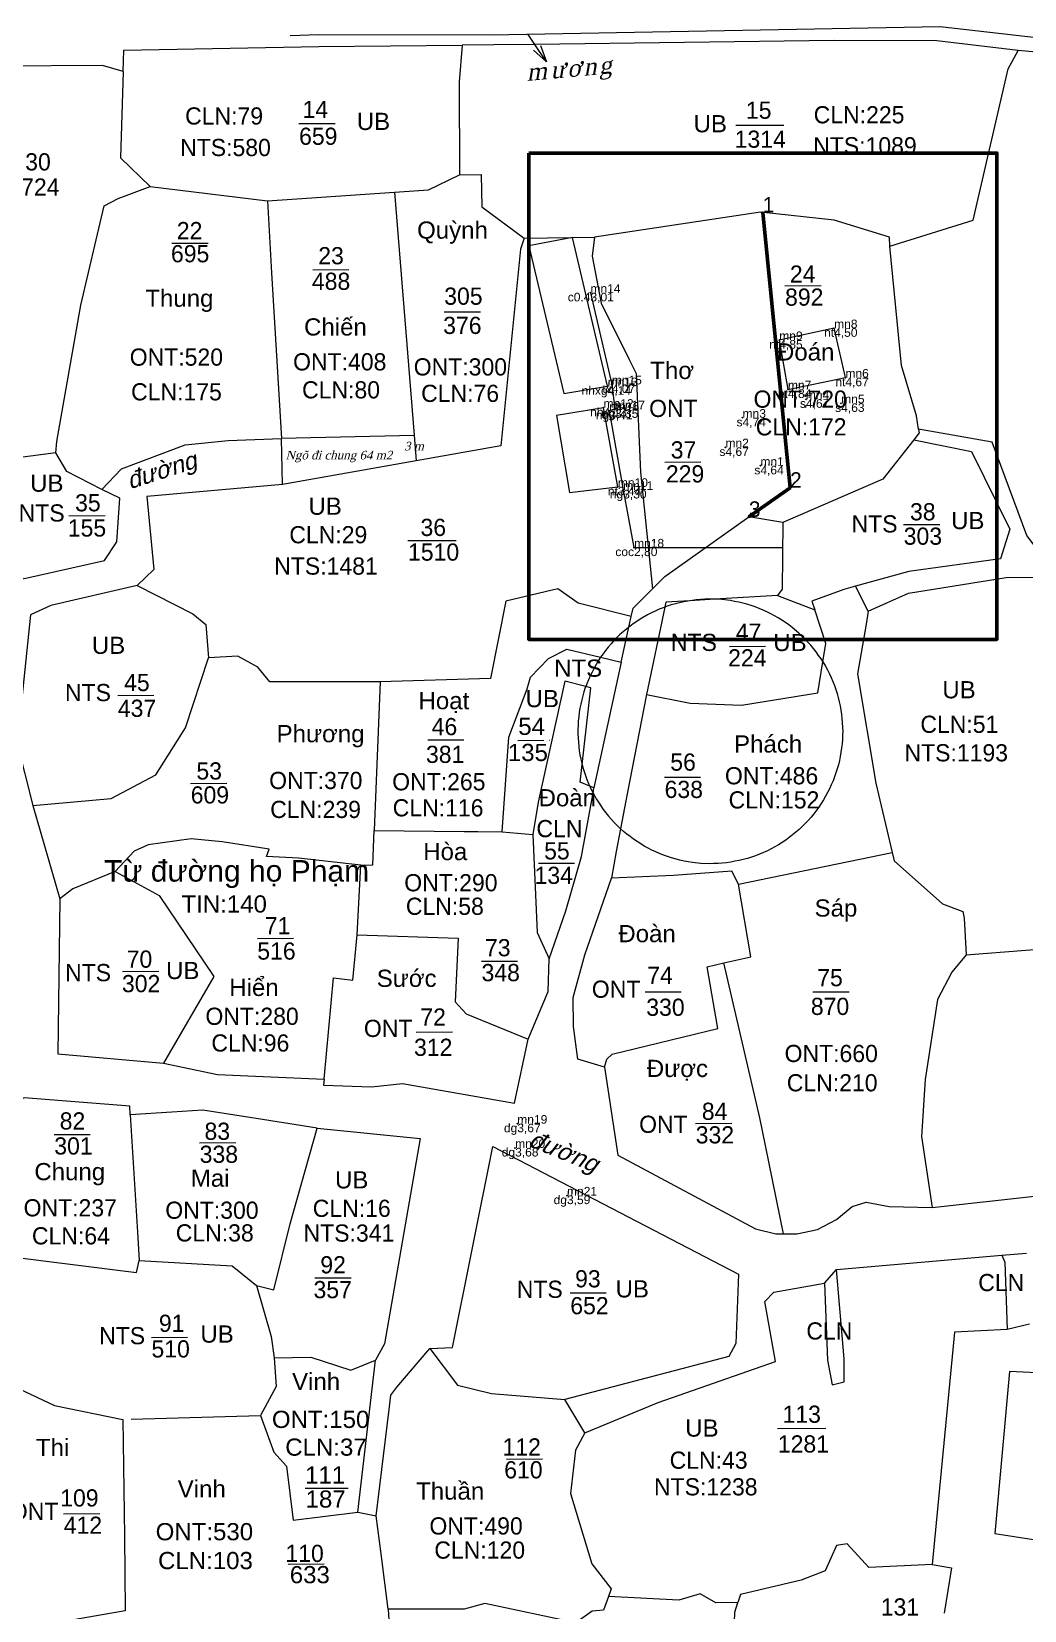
# Model space of a CAD drawing. Header units: metres. Extents: x 584732 to 606137, y 2257469 to 2286410.
# Drawn here: x 605486.8 to 605602.3, y 2286066.1 to 2286249.8 of the extents above; entities that cross this region are included whole.
import ezdxf
from ezdxf.enums import TextEntityAlignment as Align

# ---------------------------------------------------------------- set-up
doc = ezdxf.new("R2010")
doc.units = ezdxf.units.M
doc.header["$MEASUREMENT"] = 0
doc.linetypes.add('DGN Style 2', pattern=[79193.7024, 47516.22144, -31677.48096])
for name, color, linetype in [('diem', 2, 'Continuous'), ('Docao', 22, 'Continuous'), ('Madiem', 5, 'Continuous'), ('Tendiem', 7, 'Continuous')]:
    doc.layers.add(name, color=color, linetype=linetype)
for name, color, linetype, lineweight in [('Level 1', 7, 'Continuous', 0), ('Level 10', 7, 'Continuous', 0), ('Level 11', 7, 'Continuous', 0), ('Level 12', 7, 'Continuous', 0), ('Level 13', 7, 'Continuous', 0), ('Level 15', 7, 'Continuous', 0), ('Level 27', 7, 'Continuous', 0), ('Level 32', 7, 'Continuous', 0), ('Level 5', 7, 'Continuous', 0), ('Level 53', 7, 'Continuous', 0), ('Level 54', 7, 'Continuous', 0), ('Level 63', 7, 'Continuous', 0), ('Level 7', 7, 'Continuous', 0), ('Level 8', 7, 'Continuous', 0)]:
    doc.layers.add(name, color=color, linetype=linetype, lineweight=lineweight)
doc.styles.add('Style-ENGINEERING I 0.26180', font='ENGINEERING.shx', dxfattribs={"oblique": 15})
doc.styles.add('Style-FmSimple', font='FmSimple.shx')
doc.styles.add('Style-Vnarial', font='Vnarial.shx')
doc.styles.add('Style-Vnarial I 0.26180', font='Vnarial.shx', dxfattribs={"oblique": 15})
doc.styles.add('Style-vncour', font='vncour.shx')
doc.styles.add('Style-Vntime I 0.26180', font='Vntime.shx', dxfattribs={"oblique": 15})
doc.styles.add('VnArial', font='txt')

# ---------------------------------------------------------------- blocks, each defined once
blk = doc.blocks.new('DDCT')
at = {"layer": 'Level 7', "color": 3, "linetype": 'Continuous', "lineweight": 30}
blk.add_point((0, 0), dxfattribs=at)
blk = doc.blocks.new('SHMIA')
at = {"layer": 'Level 12', "color": 2, "linetype": 'Continuous', "lineweight": 53, "style": 'Style-FmSimple'}
blk.add_text('1', height=1.8, dxfattribs=at).set_placement((0, 0))
blk = doc.blocks.new('SHMIA_1')
at = {"layer": 'Level 12', "color": 2, "linetype": 'Continuous', "lineweight": 53, "style": 'Style-FmSimple'}
blk.add_text('2', height=1.8, dxfattribs=at).set_placement((0, 0))
blk = doc.blocks.new('SHMIA_2')
at = {"layer": 'Level 12', "color": 2, "linetype": 'Continuous', "lineweight": 53, "style": 'Style-FmSimple'}
blk.add_text('3', height=1.8, dxfattribs=at).set_placement((0, 0))

msp = doc.modelspace()

# ---------------------------------------------------------------- linework, layer by layer
at = {"layer": 'diem'}
for p in [(605551.79, 2286219.42, 3.01), (605573.75, 2286213.92, 4.85), (605580.13, 2286215.3, 4.5), (605553.79, 2286208.55, 4.14), (605554.27, 2286208.76, 4.07), (605581.44, 2286209.55, 4.67), (605574.76, 2286208.18, 4.83), (605576.85, 2286207.04, 4.67), (605580.95, 2286206.56, 4.63), (605553.31, 2286206.04, 4.13), (605553.97, 2286205.69, 3.41), (605554.64, 2286205.87, 3.35), (605569.48, 2286204.88, 4.74), (605567.49, 2286201.44, 4.67), (605571.55, 2286199.29, 4.64), (605554.98, 2286196.84, 3.44), (605555.6, 2286196.49, 3.3), (605556.86, 2286189.78, 2.8), (605543.28, 2286122.73, 3.67), (605543.03, 2286119.91, 3.68), (605549.06, 2286114.37, 3.59)]:
    msp.add_point(p, dxfattribs=at)
at = {"layer": 'Level 1', "color": 5, "linetype": 'Continuous', "lineweight": 53, "flags": 128}
msp.add_lwpolyline([(605544.63, 2286235.68), (605599.06, 2286235.68), (605599.06, 2286179.08), (605544.63, 2286179.08), (605544.63, 2286235.68)], close=True, dxfattribs=at)
msp.add_lwpolyline([(605571.84, 2286228.77), (605575.02, 2286196.74), (605570.23, 2286193.35)], dxfattribs=at)
at = {"layer": 'Level 1', "color": 7, "linetype": 'Continuous', "lineweight": 13}
for points, elevation in [([(605553.79, 2286208.55), (605549.72, 2286225.86), (605544.63, 2286224.89), (605548.72, 2286207.71), (605553.79, 2286208.55)], 4.14), ([(605551.79, 2286219.42), (605554.27, 2286208.76), (605554.64, 2286205.87), (605553.97, 2286205.69), (605555.6, 2286196.49), (605556.86, 2286189.78), (605574.15, 2286189.78)], 3.01), ([(605573.75, 2286213.92), (605574.76, 2286208.18), (605581.44, 2286209.55), (605580.13, 2286215.3), (605573.75, 2286213.92)], 4.85), ([(605554.98, 2286196.84), (605553.31, 2286206.04), (605547.86, 2286205.13), (605549.36, 2286196.18), (605554.98, 2286196.84)], 3.44)]:
    msp.add_lwpolyline(points, dxfattribs=dict(at, elevation=elevation))
at = {"layer": 'Level 1', "color": 7, "linetype": 'Continuous', "lineweight": 13, "flags": 128}
for points in [[(605560.43, 2286182.83), (605560.26, 2286182.77), (605559.8, 2286182.59), (605559.34, 2286182.39), (605558.89, 2286182.17), (605558.45, 2286181.95), (605557.59, 2286181.45), (605557.18, 2286181.18), (605556.77, 2286180.9), (605556.37, 2286180.6), (605556.27, 2286180.52)], [(605563.35, 2286183.59), (605563.12, 2286183.55), (605562.64, 2286183.46), (605562.15, 2286183.35), (605561.67, 2286183.23), (605561.19, 2286183.09), (605560.72, 2286182.94), (605560.43, 2286182.83)], [(605566.28, 2286183.76), (605566.09, 2286183.77), (605565.59, 2286183.77), (605565.1, 2286183.76), (605564.6, 2286183.73), (605564.11, 2286183.69), (605563.61, 2286183.63), (605563.35, 2286183.59)], [(605578.83, 2286176.47), (605578.61, 2286176.82), (605578.33, 2286177.23), (605578.03, 2286177.63), (605577.73, 2286178.02), (605577.41, 2286178.41), (605577.08, 2286178.78), (605576.74, 2286179.14), (605576.39, 2286179.49), (605576.03, 2286179.83), (605575.27, 2286180.47), (605574.87, 2286180.77), (605574.47, 2286181.05), (605574.06, 2286181.33), (605573.63, 2286181.59), (605573.2, 2286181.84), (605572.77, 2286182.07), (605572.32, 2286182.29), (605571.87, 2286182.5), (605571.41, 2286182.69), (605570.95, 2286182.86), (605570.48, 2286183.02), (605570, 2286183.17), (605569.52, 2286183.3), (605569.04, 2286183.41), (605568.56, 2286183.51), (605568.07, 2286183.6), (605567.08, 2286183.72), (605566.59, 2286183.75), (605566.28, 2286183.76)], [(605556.27, 2286180.52), (605555.98, 2286180.29), (605555.6, 2286179.97), (605555.23, 2286179.64), (605554.87, 2286179.3), (605554.53, 2286178.94), (605554.19, 2286178.57), (605553.87, 2286178.2), (605553.56, 2286177.81), (605553.26, 2286177.41), (605552.98, 2286177.01)], [(605552.98, 2286177.01), (605552.71, 2286176.59), (605552.45, 2286176.17), (605552.21, 2286175.73), (605551.98, 2286175.29), (605551.76, 2286174.85), (605551.56, 2286174.39), (605551.37, 2286173.93), (605551.25, 2286173.61)], [(605578.83, 2286176.47), (605579.12, 2286175.97), (605579.36, 2286175.54), (605579.58, 2286175.09), (605579.79, 2286174.64), (605579.99, 2286174.19), (605580.17, 2286173.73), (605580.33, 2286173.26), (605580.48, 2286172.78), (605580.62, 2286172.31), (605580.73, 2286171.82), (605580.84, 2286171.34), (605580.93, 2286170.85), (605581, 2286170.36), (605581.05, 2286169.87), (605581.09, 2286169.37), (605581.12, 2286168.88), (605581.13, 2286168.38), (605581.12, 2286167.93), (605581.1, 2286167.44), (605581.06, 2286166.94), (605581, 2286166.45), (605580.93, 2286165.96), (605580.85, 2286165.47), (605580.75, 2286164.98), (605580.63, 2286164.5), (605580.5, 2286164.02), (605580.35, 2286163.55), (605580.18, 2286163.08), (605580.01, 2286162.62), (605579.81, 2286162.16), (605579.61, 2286161.71), (605579.15, 2286160.83), (605578.9, 2286160.4), (605578.63, 2286159.98), (605578.36, 2286159.57), (605577.76, 2286158.77), (605577.45, 2286158.39), (605577.12, 2286158.02), (605576.78, 2286157.66), (605576.43, 2286157.31), (605576.06, 2286156.97), (605575.69, 2286156.64), (605575.31, 2286156.33), (605574.91, 2286156.02), (605574.51, 2286155.73), (605574.1, 2286155.46), (605573.68, 2286155.19), (605573.25, 2286154.95), (605572.81, 2286154.71), (605572.37, 2286154.49), (605571.92, 2286154.28), (605571.46, 2286154.09), (605570.99, 2286153.91), (605570.53, 2286153.75), (605570.05, 2286153.6), (605569.57, 2286153.47), (605569.09, 2286153.36), (605568.6, 2286153.26), (605568.12, 2286153.17), (605567.62, 2286153.1), (605567.13, 2286153.05), (605566.64, 2286153.01), (605566.14, 2286152.99), (605565.64, 2286152.98), (605564.65, 2286153.02), (605563.66, 2286153.12), (605563.17, 2286153.2), (605562.69, 2286153.29), (605562.2, 2286153.39), (605561.24, 2286153.65), (605560.3, 2286153.97), (605559.84, 2286154.16), (605559.39, 2286154.35), (605558.94, 2286154.56), (605558.5, 2286154.79), (605558.06, 2286155.03), (605557.64, 2286155.28), (605557.22, 2286155.55), (605556.81, 2286155.83), (605556.41, 2286156.13), (605556.02, 2286156.43), (605555.64, 2286156.75), (605555.29, 2286157.06)], [(605551.25, 2286173.61), (605551.2, 2286173.47), (605551.04, 2286173), (605550.9, 2286172.52), (605550.78, 2286172.04), (605550.67, 2286171.56), (605550.57, 2286171.07), (605550.49, 2286170.58), (605550.43, 2286170.09), (605550.38, 2286169.59), (605550.35, 2286169.1), (605550.34, 2286168.6), (605550.34, 2286168.11), (605550.35, 2286167.61), (605550.39, 2286167.12), (605550.44, 2286166.62), (605550.5, 2286166.13), (605550.58, 2286165.64), (605550.68, 2286165.15), (605550.79, 2286164.67), (605550.83, 2286164.51)], [(605550.83, 2286164.51), (605550.92, 2286164.19), (605551.06, 2286163.71), (605551.22, 2286163.24), (605551.39, 2286162.78), (605551.58, 2286162.32), (605551.72, 2286162.01)], [(605551.72, 2286162.01), (605551.78, 2286161.87), (605552, 2286161.42), (605552.1, 2286161.23)], [(605552.1, 2286161.23), (605552.23, 2286160.98), (605552.47, 2286160.55), (605552.73, 2286160.13), (605553.01, 2286159.71), (605553.29, 2286159.31), (605553.59, 2286158.91), (605553.9, 2286158.52), (605554.56, 2286157.78), (605554.91, 2286157.43), (605555.29, 2286157.06)]]:
    msp.add_lwpolyline(points, dxfattribs=at)
at = {"layer": 'Level 10', "color": 230, "linetype": 'Continuous', "lineweight": 0}
for p, q in [((605500.6, 2286231.8), (605514.23, 2286230.11)), ((605514.23, 2286230.11), (605528.99, 2286231.12)), ((605528.99, 2286231.12), (605531.29, 2286202.85)), ((605544.07, 2286225.79), (605552.27, 2286225.89)), ((605531.29, 2286202.85), (605531.53, 2286199.86)), ((605516, 2286197.12), (605515.86, 2286202.45)), ((605489.61, 2286200.8), (605482.41, 2286199.86)), ((605531.53, 2286199.86), (605516, 2286197.12)), ((605574.18, 2286192.69), (605570.23, 2286193.35)), ((605584.1, 2286182.39), (605582.62, 2286185.28)), ((605560.43, 2286182.83), (605558.3, 2286172.66)), ((605566.28, 2286183.76), (605563.35, 2286183.59)), ((605573.56, 2286184.2), (605566.28, 2286183.76)), ((605573.56, 2286184.2), (605577.88, 2286182.54)), ((605556.27, 2286180.52), (605556.54, 2286181.76)), ((605555.38, 2286176.43), (605556.27, 2286180.52)), ((605555.38, 2286176.43), (605552.2, 2286161.8)), ((605552.98, 2286177.01), (605555.38, 2286176.43)), ((605527.34, 2286174.13), (605526.64, 2286156.83)), ((605552.2, 2286161.8), (605551.72, 2286162.01)), ((605552.1, 2286161.23), (605552.2, 2286161.8)), ((605486.93, 2286159.75), (605490.09, 2286148.88)), ((605541.54, 2286156.71), (605545.09, 2286156.39)), ((605569.01, 2286150.6), (605586.88, 2286154.29)), ((605524.68, 2286144.71), (605525.1, 2286152.83)), ((605580.41, 2286105.76), (605599.66, 2286107.41)), ((605599.66, 2286107.41), (605602.5, 2286107.66)), ((605579.01, 2286104.18), (605580.41, 2286105.76)), ((605602.84, 2286099.39), (605600.27, 2286098.76)), ((605524.76, 2286077.51), (605526.81, 2286095.19)), ((605551.14, 2286086.77), (605548.81, 2286090.65)), ((605498.38, 2286088.33), (605513.43, 2286088.76)), ((605524.76, 2286077.51), (605526.86, 2286077.11)), ((605591.53, 2286071.42), (605593.78, 2286071.04)), ((605593.78, 2286071.04), (605592.94, 2286065.78))]:
    msp.add_line(p, q, dxfattribs=at)
at = {"layer": 'Level 10', "color": 230, "linetype": 'Continuous', "lineweight": 0, "flags": 128}
for points in [[(605516.89, 2286249.38), (605520.22, 2286249.47), (605540.23, 2286249.46), (605592.47, 2286250.43), (605613.87, 2286247.98), (605619.18, 2286246.21), (605623.5, 2286242.63), (605624.51, 2286237.65), (605624.94, 2286226.86)], [(605601.54, 2286247.62), (605592.08, 2286248.74), (605580.14, 2286248.78), (605545.33, 2286248.32)], [(605497.45, 2286245.16), (605497.53, 2286247.65), (605520.2, 2286248.07), (605536.87, 2286248.22)], [(605536.87, 2286248.22), (605536.52, 2286243.98), (605536.57, 2286233.13)], [(605545.33, 2286248.32), (605540.56, 2286248.26), (605536.87, 2286248.22)], [(605586.61, 2286224.83), (605596.32, 2286227.88), (605600.36, 2286245.47), (605601.54, 2286247.62)], [(605624.31, 2286226.53), (605623.64, 2286237.37), (605622.61, 2286241.98), (605618.43, 2286244.8), (605613.67, 2286246.49), (605601.54, 2286247.62)], [(605497.45, 2286245.16), (605495.03, 2286245.88), (605483.13, 2286245.81), (605474.85, 2286242.36), (605474.35, 2286239.46), (605476.44, 2286235.8), (605476.89, 2286219.78), (605479.11, 2286205.85), (605482.27, 2286200.85), (605482.41, 2286199.86)], [(605497.45, 2286245.16), (605497.14, 2286235.11), (605500.6, 2286231.8)], [(605528.99, 2286231.12), (605532.98, 2286231.39), (605536.57, 2286233.13)], [(605536.57, 2286233.13), (605539.1, 2286233.19), (605539.16, 2286229.42), (605544.07, 2286225.79)], [(605489.61, 2286200.8), (605489.75, 2286202.13), (605492.51, 2286218), (605494.31, 2286225.58), (605495.24, 2286229.53), (605496.87, 2286230.39), (605500.6, 2286231.8)], [(605514.23, 2286230.11), (605514.72, 2286221.75), (605515.86, 2286202.45)], [(605586.61, 2286224.83), (605586.59, 2286225.91), (605580.16, 2286227.86), (605571.59, 2286228.8), (605552.27, 2286225.89)], [(605544.07, 2286225.79), (605543.68, 2286224.5), (605541.38, 2286201.6), (605531.53, 2286199.86)], [(605552.27, 2286225.89), (605551.98, 2286223.67), (605553.06, 2286218.21), (605556.3, 2286211.65)], [(605589.95, 2286203.56), (605589.71, 2286205.09), (605587.98, 2286210.97), (605586.61, 2286224.83)], [(605617.19, 2286212.64), (605612.87, 2286193.57), (605610.02, 2286191.53), (605603.74, 2286189.57), (605602.56, 2286191.16), (605598.5, 2286202.03), (605589.95, 2286203.56)], [(605556.3, 2286211.65), (605557.1, 2286210.04), (605557.62, 2286198.54), (605559.03, 2286184.99)], [(605589.95, 2286203.56), (605590.02, 2286203.11), (605589.39, 2286202.31)], [(605494.98, 2286196.54), (605497.25, 2286198.95), (605504.65, 2286201.71), (605509.67, 2286202.22), (605515.86, 2286202.45)], [(605589.39, 2286202.31), (605585.79, 2286197.73), (605574.18, 2286192.69)], [(605589.39, 2286202.31), (605596.13, 2286200.97), (605600.57, 2286191.9), (605599.5, 2286188.45), (605588.84, 2286186.97), (605582.62, 2286185.28)], [(605482.41, 2286199.86), (605484.11, 2286188.43), (605485.77, 2286186.12), (605495.28, 2286188.25), (605496.7, 2286190.44), (605497.07, 2286195.52), (605494.98, 2286196.54)], [(605494.98, 2286196.54), (605490.91, 2286198.62), (605489.61, 2286200.8)], [(605516, 2286197.12), (605500.2, 2286195.71), (605501, 2286187.23), (605499.06, 2286185.34)], [(605559.03, 2286184.99), (605560.44, 2286186.42), (605570.23, 2286193.35)], [(605574.18, 2286192.69), (605574.09, 2286184.94), (605573.56, 2286184.2)], [(605584.1, 2286182.39), (605588.78, 2286184.48), (605600.13, 2286186.29), (605609.4, 2286186.36), (605613.57, 2286182.36), (605616.03, 2286179.31), (605616.73, 2286171.06)], [(605499.06, 2286185.34), (605489.04, 2286183.04), (605486.68, 2286181.94), (605485.13, 2286166.97), (605486.93, 2286159.75)], [(605499.06, 2286185.34), (605505.57, 2286182.06), (605507.07, 2286180.82), (605507.37, 2286176.96)], [(605556.54, 2286181.76), (605550.35, 2286183.32), (605547.99, 2286184.96), (605541.97, 2286183.52), (605540.16, 2286174.55), (605527.34, 2286174.13)], [(605556.54, 2286181.76), (605556.75, 2286182.74), (605559.03, 2286184.99)], [(605582.62, 2286185.28), (605581.27, 2286184.91), (605577.54, 2286183.54), (605577.88, 2286182.54)], [(605563.35, 2286183.59), (605560.55, 2286183.42), (605560.43, 2286182.83)], [(605578.83, 2286176.47), (605579.17, 2286178.6), (605577.88, 2286182.54)], [(605584.1, 2286182.39), (605583.85, 2286180.84), (605582.86, 2286175.08), (605584.97, 2286162.37), (605586.88, 2286154.29)], [(605527.34, 2286174.13), (605514.49, 2286174.13), (605513.13, 2286175.84), (605510.8, 2286177.13), (605507.37, 2286176.96)], [(605541.54, 2286156.71), (605542.31, 2286167.71), (605544.42, 2286173.35), (605544.81, 2286174.69), (605546.93, 2286176.86), (605549.06, 2286177.95), (605552.98, 2286177.01)], [(605486.93, 2286159.75), (605496.05, 2286160.57), (605501.26, 2286163.31), (605504.71, 2286168.8), (605507.37, 2286176.96)], [(605558.3, 2286172.66), (605563.38, 2286171.67), (605569.36, 2286171.43), (605578.25, 2286172.87), (605578.83, 2286176.47)], [(605551.25, 2286173.61), (605548.82, 2286174.23), (605545.71, 2286160.14), (605545.09, 2286156.39)], [(605550.83, 2286164.51), (605551.86, 2286173.46), (605551.25, 2286173.61)], [(605558.3, 2286172.66), (605556.08, 2286161.13), (605555.29, 2286157.06)], [(605551.72, 2286162.01), (605550.6, 2286162.49), (605550.83, 2286164.51)], [(605547.01, 2286141.92), (605548.94, 2286147.5), (605550.74, 2286153.82), (605552.1, 2286161.23)], [(605525.1, 2286152.83), (605526.5, 2286152.84), (605526.64, 2286156.83)], [(605526.64, 2286156.83), (605537.12, 2286156.75), (605538.68, 2286156.73), (605541.54, 2286156.71)], [(605555.29, 2286157.06), (605554.78, 2286154.4), (605554.24, 2286151.31)], [(605525.1, 2286152.83), (605517.85, 2286153.64), (605514.13, 2286153.83), (605514.45, 2286154.69), (605508.97, 2286155.51), (605505.36, 2286155.86), (605500.36, 2286155.16), (605498.74, 2286154.45), (605496.51, 2286152.09)], [(605545.09, 2286156.39), (605545.59, 2286144.96), (605547.01, 2286141.92)], [(605586.88, 2286154.29), (605587.1, 2286153.32), (605592.75, 2286148.31), (605595.09, 2286147.44), (605595.27, 2286146.66), (605595.48, 2286142.37)], [(605496.51, 2286152.09), (605491.58, 2286150.05), (605490.09, 2286148.88)], [(605496.51, 2286152.09), (605501.65, 2286149.29), (605508.01, 2286139.84), (605502.15, 2286129.76)], [(605553.45, 2286129.31), (605550.34, 2286130.24), (605549.84, 2286134.03), (605549.78, 2286137.42), (605551.14, 2286142.37), (605554.24, 2286151.31)], [(605569.01, 2286150.6), (605568.24, 2286152.11), (605561.45, 2286151.62), (605554.24, 2286151.31)], [(605567.3, 2286141.43), (605570.46, 2286142.13), (605569.01, 2286150.6)], [(605490.09, 2286148.88), (605489.87, 2286130.85), (605502.15, 2286129.76)], [(605520.83, 2286127.91), (605521.9, 2286139.69), (605524.18, 2286139.44), (605524.68, 2286144.71)], [(605524.68, 2286144.71), (605536.4, 2286144.33), (605536.07, 2286136.91), (605537.33, 2286135.53), (605544.56, 2286132.58)], [(605595.48, 2286142.37), (605609.36, 2286143.46), (605613, 2286143.86), (605613.79, 2286144.39)], [(605595.48, 2286142.37), (605593.84, 2286140.37), (605592.16, 2286137.18), (605590.71, 2286127.86), (605590.31, 2286121.22), (605591.54, 2286112.98)], [(605544.56, 2286132.58), (605546.89, 2286138.11), (605547.01, 2286141.92)], [(605553.45, 2286129.31), (605553.72, 2286130.22), (605554.33, 2286130.82), (605566.62, 2286133.8), (605565.36, 2286140.99), (605567.3, 2286141.43)], [(605574.26, 2286109.91), (605572.16, 2286120.2), (605571.51, 2286123.42), (605567.3, 2286141.43)], [(605520.83, 2286127.91), (605520.76, 2286127.23), (605526.35, 2286127.02), (605529.95, 2286127.42), (605542.96, 2286125.1), (605544.56, 2286132.58)], [(605502.15, 2286129.76), (605508.43, 2286128.45), (605520.83, 2286127.91)], [(605553.45, 2286129.31), (605554.98, 2286119.07), (605570.99, 2286110.48), (605573.36, 2286109.92), (605574.26, 2286109.91)], [(605498.28, 2286123.76), (605498.22, 2286124.76), (605485.94, 2286125.72), (605483.25, 2286124.44), (605482.16, 2286110.44), (605482.08, 2286109.27), (605483.89, 2286107.32)], [(605520, 2286122.21), (605512.91, 2286123.32), (605506.7, 2286124.3), (605503.13, 2286124.07), (605498.28, 2286123.76)], [(605498.28, 2286123.76), (605499.12, 2286110.11), (605499.31, 2286106.81)], [(605512.96, 2286103.91), (605514.96, 2286103.41), (605516.89, 2286111.09), (605520, 2286122.21)], [(605520, 2286122.21), (605532.01, 2286121.02), (605527.86, 2286097.1), (605526.81, 2286095.19)], [(605533.13, 2286096.56), (605535.77, 2286096.69), (605540.44, 2286120.09), (605569.03, 2286105.2), (605568.72, 2286097.14), (605567.89, 2286095.65), (605548.81, 2286090.65)], [(605591.54, 2286112.98), (605616.05, 2286115.68), (605627.72, 2286115.2)], [(605574.26, 2286109.91), (605575.81, 2286109.9), (605578.19, 2286110.43), (605580.42, 2286111.56), (605582.22, 2286113.1), (605583.86, 2286113.58), (605586.54, 2286113.08), (605591.54, 2286112.98)], [(605483.89, 2286107.32), (605498.99, 2286105.4), (605499.31, 2286106.81)], [(605499.31, 2286106.81), (605510.14, 2286106.17), (605512.96, 2286103.91)], [(605512.96, 2286103.91), (605514.65, 2286097.95), (605515.03, 2286095.47)], [(605551.14, 2286086.77), (605559.66, 2286090.3), (605573.32, 2286095.04), (605572.09, 2286102.04), (605573.13, 2286103.12), (605579.01, 2286104.18)], [(605600.27, 2286098.76), (605594.13, 2286098.46), (605591.53, 2286071.42)], [(605526.86, 2286077.11), (605528.39, 2286089.45), (605528.6, 2286091.12), (605529.27, 2286092.07), (605533.13, 2286096.56)], [(605533.13, 2286096.56), (605536.35, 2286092.31), (605540.27, 2286091.34), (605548.81, 2286090.65)], [(605515.03, 2286095.47), (605515.23, 2286092.15), (605513.43, 2286088.76)], [(605515.03, 2286095.47), (605519.29, 2286095.56), (605523.93, 2286094.03), (605526.81, 2286095.19)], [(605485.35, 2286091.89), (605489.45, 2286089.95), (605497.41, 2286088.3), (605497.59, 2286074.72), (605497.7, 2286066.04), (605478.51, 2286062.69), (605477.27, 2286065.06), (605478.98, 2286068.64), (605479.51, 2286071.23), (605480.51, 2286070.99), (605480.8, 2286073.72), (605481.29, 2286073.74), (605481.64, 2286079.17), (605483.71, 2286079.09), (605483.58, 2286081.12), (605483.27, 2286086.72), (605483.71, 2286090.47), (605485.35, 2286091.89)], [(605513.43, 2286088.76), (605514.96, 2286084.51), (605516.43, 2286082.89), (605517.22, 2286076.59), (605524.76, 2286077.51)], [(605551.14, 2286086.77), (605550.04, 2286084.72), (605549.48, 2286079.69), (605551.94, 2286071.49), (605554.22, 2286068.6), (605553.89, 2286067.7)], [(605528.27, 2286066.25), (605527.44, 2286072.66), (605526.86, 2286077.11)], [(605591.53, 2286071.42), (605584.19, 2286071.07), (605581.67, 2286073.84), (605580.41, 2286073.63), (605579.09, 2286070.69), (605576.29, 2286069.59), (605569.26, 2286067.93), (605568.95, 2286066.99)], [(605553.89, 2286067.7), (605553.31, 2286066.12), (605552, 2286066), (605550.09, 2286064.63), (605539.5, 2286066.88), (605537.1, 2286066.24), (605528.27, 2286066.25)], [(605568.95, 2286066.99), (605566.39, 2286066.97), (605564.55, 2286068.02), (605562.09, 2286067.26), (605553.89, 2286067.7)], [(605568, 2286043.84), (605568.45, 2286061.23), (605568.58, 2286065.88), (605568.95, 2286066.99)], [(605528.27, 2286066.25), (605528.39, 2286064.35), (605524.19, 2286062.84), (605522.96, 2286061.18)]]:
    msp.add_lwpolyline(points, dxfattribs=at)
at = {"layer": 'Level 11', "color": 62, "linetype": 'Continuous', "lineweight": 13}
for p, q in [((605517.9, 2286239.12), (605522.1, 2286239.14)), ((605568.7, 2286238.92), (605574.3, 2286238.94)), ((605503.12, 2286225.19), (605507.32, 2286225.21)), ((605519.5, 2286222.11), (605523.7, 2286222.13)), ((605574.42, 2286220.25), (605578.62, 2286220.27)), ((605534.79, 2286217.2), (605538.99, 2286217.22)), ((605560.44, 2286199.72), (605564.65, 2286199.74)), ((605491.14, 2286193.48), (605495.34, 2286193.5)), ((605588.22, 2286192.44), (605592.42, 2286192.45)), ((605530.57, 2286190.58), (605536.17, 2286190.6)), ((605567.95, 2286178.27), (605572.15, 2286178.29)), ((605496.82, 2286172.56), (605501.02, 2286172.58)), ((605532.88, 2286167.38), (605537.08, 2286167.4)), ((605543.36, 2286167.34), (605546.38, 2286167.35)), ((605547.04, 2286167.35), (605547.07, 2286167.35)), ((605505.3, 2286162.32), (605509.5, 2286162.34)), ((605560.4, 2286163.04), (605564.6, 2286163.05)), ((605545.76, 2286153.04), (605549.96, 2286153.06)), ((605513.07, 2286144.28), (605517.27, 2286144.3)), ((605497.39, 2286140.44), (605501.59, 2286140.46)), ((605539.12, 2286141.64), (605543.32, 2286141.66)), ((605558.16, 2286138.06), (605562.36, 2286138.08)), ((605577.67, 2286138.06), (605581.87, 2286138.08)), ((605531.54, 2286133.39), (605535.74, 2286133.41)), ((605564.03, 2286122.76), (605568.23, 2286122.78)), ((605489.43, 2286121.47), (605493.63, 2286121.48)), ((605506.34, 2286120.5), (605510.54, 2286120.52)), ((605519.75, 2286104.78), (605523.95, 2286104.8)), ((605549.44, 2286103.03), (605553.64, 2286103.05)), ((605500.73, 2286097.85), (605504.93, 2286097.87)), ((605573.57, 2286087.26), (605579.18, 2286087.29)), ((605542.02, 2286083.69), (605546.22, 2286083.71)), ((605518.61, 2286080.31), (605523.6, 2286080.33)), ((605490.53, 2286077.33), (605494.73, 2286077.35)), ((605516.63, 2286071.48), (605520.83, 2286071.5))]:
    msp.add_line(p, q, dxfattribs=at)
at = {"layer": 'Level 12', "color": 120, "linetype": 'DGN Style 2', "lineweight": 0}
msp.add_line((605515.86, 2286202.52), (605531.29, 2286202.85), dxfattribs=at)
at = {"layer": 'Level 12', "color": 120, "linetype": 'Continuous', "lineweight": 0, "flags": 128}
for points in [[(605599.66, 2286107.41), (605599.98, 2286106.63), (605600.27, 2286098.76)], [(605579.01, 2286104.18), (605579.36, 2286095.22), (605579.92, 2286092.34), (605581.29, 2286092.67), (605581.3, 2286095.37), (605580.41, 2286105.76)], [(605629.48, 2286093.86), (605623.89, 2286094.34), (605607.17, 2286096.07), (605606.84, 2286093.59), (605600.55, 2286093.89), (605598.81, 2286075.04), (605627.84, 2286070.54)]]:
    msp.add_lwpolyline(points, dxfattribs=at)
at = {"layer": 'Level 5', "color": 254, "linetype": 'Continuous', "lineweight": 0}
for p, q in [((605545.33, 2286248.32), (605544.54, 2286249.49)), ((605546.7, 2286246.28), (605545.17, 2286247.66)), ((605546.7, 2286246.28), (605545.33, 2286248.32)), ((605546, 2286248.21), (605546.7, 2286246.28))]:
    msp.add_line(p, q, dxfattribs=at)

# ---------------------------------------------------------------- block references
at = {"layer": 'Level 12', "color": 2, "linetype": 'Continuous', "lineweight": 53}
for name, p in [('SHMIA', (605571.84, 2286228.77)), ('SHMIA_1', (605575.02, 2286196.74)), ('SHMIA_2', (605570.23, 2286193.35))]:
    msp.add_blockref(name, p, dxfattribs=at)
at = {"layer": 'Level 7', "color": 3, "linetype": 'Continuous', "lineweight": 30}
for p in [(605571.84, 2286228.77), (605575.02, 2286196.74), (605570.23, 2286193.35)]:
    msp.add_blockref('DDCT', p, dxfattribs=at)

# ---------------------------------------------------------------- texts
at = {"layer": 'Docao', "style": 'VnArial', "oblique": 1}
for s, p in [('3,01', (605551.79, 2286219.42, 3.01)), ('4,85', (605573.75, 2286213.92, 4.85)), ('4,50', (605580.13, 2286215.3, 4.5)), ('4,14', (605553.79, 2286208.55, 4.14)), ('4,07', (605554.27, 2286208.76, 4.07)), ('4,67', (605581.44, 2286209.55, 4.67)), ('4,84', (605574.76, 2286208.18, 4.83)), ('4,67', (605576.85, 2286207.04, 4.67)), ('4,63', (605580.95, 2286206.56, 4.63)), ('4,13', (605553.31, 2286206.04, 4.13)), ('3,41', (605553.97, 2286205.69, 3.41)), ('3,35', (605554.64, 2286205.87, 3.35)), ('4,74', (605569.48, 2286204.88, 4.74)), ('4,67', (605567.49, 2286201.44, 4.67)), ('4,64', (605571.55, 2286199.29, 4.64)), ('3,44', (605554.98, 2286196.84, 3.44)), ('3,30', (605555.6, 2286196.49, 3.3)), ('2,80', (605556.86, 2286189.78, 2.8)), ('3,67', (605543.28, 2286122.73, 3.67)), ('3,68', (605543.03, 2286119.91, 3.68)), ('3,59', (605549.06, 2286114.37, 3.59))]:
    msp.add_text(s, height=1, dxfattribs=at).set_placement(p, align=Align.TOP_LEFT)
at = {"layer": 'Level 11', "color": 62, "linetype": 'Continuous', "lineweight": 0}
for s, style, p in [('14', 'Style-vncour', (605518.31, 2286240.76)), ('15', 'Style-vncour', (605569.88, 2286240.67)), ('22', 'Style-vncour', (605503.69, 2286226.66)), ('23', 'Style-vncour', (605520.14, 2286223.74)), ('24', 'Style-vncour', (605574.99, 2286221.6)), ('305', 'Style-vncour', (605534.79, 2286219.03)), ('37', 'Style-vncour', (605561.13, 2286201.14)), ('35', 'Style-vncour', (605491.86, 2286194.99)), ('38', 'Style-vncour', (605588.96, 2286193.94)), ('36', 'Style-vncour', (605532.03, 2286192.12)), ('47', 'Style-vncour', (605568.7, 2286179.93)), ('45', 'Style-vncour', (605497.56, 2286174.07)), ('46', 'Style-vncour', (605533.33, 2286168.94)), ('54', 'Style-Vnarial', (605543.4, 2286168.97)), ('53', 'Style-vncour', (605505.97, 2286163.78)), ('56', 'Style-vncour', (605561.08, 2286164.81)), ('55', 'Style-vncour', (605546.41, 2286154.48)), ('71', 'Style-vncour', (605513.92, 2286145.77)), ('73', 'Style-vncour', (605539.53, 2286143.21)), ('70', 'Style-vncour', (605497.86, 2286141.88)), ('74', 'Style-vncour', (605558.4, 2286139.99)), ('75', 'Style-vncour', (605578.17, 2286139.72)), ('72', 'Style-vncour', (605532.01, 2286135.14)), ('82', 'Style-vncour', (605490.07, 2286123.05)), ('84', 'Style-vncour', (605564.75, 2286124.17)), ('83', 'Style-vncour', (605506.91, 2286121.85)), ('92', 'Style-vncour', (605520.38, 2286106.31)), ('93', 'Style-vncour', (605550.01, 2286104.68)), ('91', 'Style-vncour', (605501.61, 2286099.5)), ('113', 'Style-vncour', (605574.14, 2286088.92)), ('112', 'Style-vncour', (605541.57, 2286085.11)), ('111', 'Style-Vnarial', (605518.61, 2286081.85)), ('109', 'Style-vncour', (605490.13, 2286079.18)), ('110', 'Style-vncour', (605516.32, 2286072.72)), ('131', 'Style-vncour', (605585.56, 2286066.49))]:
    msp.add_text(s, height=2, dxfattribs=dict(at, style=style)).set_placement(p, align=Align.MIDDLE_LEFT)
at = {"layer": 'Level 13', "color": 204, "linetype": 'Continuous', "lineweight": 0, "style": 'Style-vncour'}
for s, p in [('CLN:79', (605509.19, 2286240)), ('NTS:580', (605509.35, 2286236.33)), ('NTS:1089', (605583.72, 2286236.53)), ('CLN:30', (605484.5, 2286234.66)), ('NTS:724', (605484.77, 2286231.73)), ('ONT:520', (605503.64, 2286211.94)), ('ONT:408', (605522.64, 2286211.39)), ('ONT:300', (605536.67, 2286210.8)), ('CLN:175', (605503.65, 2286207.9)), ('CLN:80', (605522.79, 2286208.13)), ('CLN:76', (605536.64, 2286207.72)), ('ONT:720', (605576.19, 2286207.05)), ('CLN:172', (605576.3, 2286203.82)), ('CLN:29', (605521.31, 2286191.27)), ('NTS:1481', (605521.04, 2286187.62)), ('CLN:51', (605594.7, 2286169.21)), ('NTS:1193', (605594.34, 2286165.89)), ('ONT:486', (605572.86, 2286163.22)), ('CLN:152', (605573.14, 2286160.41)), ('ONT:660', (605579.8, 2286130.9)), ('CLN:210', (605579.91, 2286127.49)), ('CLN:43', (605565.54, 2286083.57)), ('NTS:1238', (605565.21, 2286080.47))]:
    msp.add_text(s, height=2, dxfattribs=at).set_placement(p, align=Align.MIDDLE_CENTER)
at = {"layer": 'Level 13', "color": 204, "linetype": 'Continuous', "lineweight": 0}
for s, style, p in [('CLN:225', 'Style-vncour', (605577.76, 2286240.14)), ('ONT:370', 'Style-vncour', (605514.43, 2286162.67)), ('ONT:265', 'Style-vncour', (605528.74, 2286162.52)), ('CLN:116', 'Style-vncour', (605528.8, 2286159.49)), ('CLN:239', 'Style-vncour', (605514.55, 2286159.3)), ('ONT:290', 'Style-vncour', (605530.14, 2286150.77)), ('TIN:140', 'Style-Vnarial', (605504.23, 2286148.3)), ('CLN:58', 'Style-vncour', (605530.33, 2286148.03)), ('ONT:280', 'Style-vncour', (605507.02, 2286135.23)), ('CLN:96', 'Style-vncour', (605507.71, 2286132.12)), ('ONT:237', 'Style-vncour', (605485.87, 2286112.94)), ('ONT:300', 'Style-vncour', (605502.35, 2286112.66)), ('CLN:16', 'Style-vncour', (605519.5, 2286112.88)), ('CLN:38', 'Style-vncour', (605503.57, 2286110.02)), ('NTS:341', 'Style-vncour', (605518.43, 2286110)), ('CLN:64', 'Style-vncour', (605486.84, 2286109.68)), ('ONT:150', 'Style-Vnarial', (605514.75, 2286088.32)), ('CLN:37', 'Style-Vnarial', (605516.3, 2286085.09)), ('ONT:530', 'Style-Vnarial', (605501.23, 2286075.25)), ('ONT:490', 'Style-vncour', (605533.07, 2286075.92)), ('CLN:120', 'Style-vncour', (605533.64, 2286073.11)), ('CLN:103', 'Style-Vnarial', (605501.51, 2286071.89))]:
    msp.add_text(s, height=2, dxfattribs=dict(at, style=style)).set_placement(p, align=Align.MIDDLE_LEFT)
at = {"layer": 'Level 15', "color": 4, "linetype": 'Continuous', "lineweight": 0, "style": 'Style-Vnarial'}
for s, p in [('UB', (605526.56, 2286239.37)), ('UB', (605565.73, 2286239.1)), ('Quúnh', (605535.75, 2286226.72)), ('Thung', (605503.99, 2286218.79)), ('ChiÕn', (605522.14, 2286215.45)), ('§o¸n', (605576.83, 2286212.54)), ('Th¬', (605561.3, 2286210.39)), ('UB', (605488.57, 2286197.27)), ('UB', (605520.94, 2286194.59)), ('UB', (605595.68, 2286192.92)), ('UB', (605495.75, 2286178.4)), ('UB', (605575, 2286178.73)), ('UB', (605594.66, 2286173.23)), ('Ho¹t', (605534.75, 2286171.96)), ('UB', (605546.19, 2286172.2)), ('Ph\xad¬ng', (605520.41, 2286168.12)), ('Ph¸ch', (605572.46, 2286166.92)), ('§oµn', (605549.1, 2286160.66)), ('Hßa', (605534.91, 2286154.4)), ('S¸p', (605580.35, 2286147.83)), ('§oµn', (605558.38, 2286144.85)), ('UB', (605504.38, 2286140.56)), ('S\xadíc', (605530.42, 2286139.65)), ('HiÓn', (605512.66, 2286138.59)), ('§\xadîc', (605561.91, 2286129.16)), ('Chung', (605491.24, 2286117.15)), ('Mai', (605507.57, 2286116.39)), ('UB', (605524.03, 2286116.2)), ('UB', (605556.66, 2286103.51)), ('UB', (605508.37, 2286098.25)), ('Vinh', (605519.89, 2286092.73)), ('UB', (605564.76, 2286087.31)), ('Thi', (605489.24, 2286085.05)), ('Vinh', (605506.59, 2286080.23)), ('ThuÇn', (605535.48, 2286079.98))]:
    msp.add_text(s, height=2, dxfattribs=at).set_placement(p, align=Align.MIDDLE_CENTER)
at = {"layer": 'Level 15', "color": 4, "linetype": 'Continuous', "lineweight": 0, "style": 'Style-Vntime I 0.26180', "oblique": 15}
for s, p in [('Ngâ ®i chung 64 m2', (605522.54, 2286200.53)), ('3 m', (605531.27, 2286201.58))]:
    msp.add_text(s, height=1, dxfattribs=at).set_placement(p, align=Align.MIDDLE_CENTER)
at = {"layer": 'Level 27', "color": 1, "linetype": 'Continuous', "lineweight": 0, "style": 'Style-Vnarial I 0.26180', "oblique": 15}
for rotation, p in [(17.9335, (605497.92, 2286197.49)), (337.7598, (605544.85, 2286121.11))]:
    msp.add_text('®\xadêng', height=2, rotation=rotation, dxfattribs=at).set_placement(p, align=Align.MIDDLE_LEFT)
at = {"layer": 'Level 32', "color": 254, "linetype": 'Continuous', "lineweight": 13, "insert": (605544.37, 2286244.74), "char_height": 2, "attachment_point": 4, "rotation": 5.2005, "line_spacing_factor": 0.6, "style": 'Style-Vntime I 0.26180'}
msp.add_mtext('\\T1.188;m\xad¬ng', dxfattribs=at)
at = {"layer": 'Level 53', "color": 212, "linetype": 'Continuous', "lineweight": 0}
for s, style, p in [('ONT', 'Style-vncour', (605561.44, 2286205.97)), ('NTS', 'Style-vncour', (605487.97, 2286193.8)), ('NTS', 'Style-vncour', (605584.84, 2286192.53)), ('NTS', 'Style-vncour', (605563.83, 2286178.74)), ('NTS', 'Style-Vnarial', (605550.37, 2286175.74)), ('NTS', 'Style-vncour', (605493.36, 2286172.9)), ('CLN', 'Style-vncour', (605548.19, 2286157.07)), ('NTS', 'Style-vncour', (605493.37, 2286140.31)), ('ONT', 'Style-vncour', (605554.78, 2286138.38)), ('ONT', 'Style-vncour', (605528.27, 2286133.82)), ('ONT', 'Style-vncour', (605560.28, 2286122.66)), ('NTS', 'Style-vncour', (605545.9, 2286103.46)), ('CLN', 'Style-vncour', (605599.57, 2286104.24)), ('NTS', 'Style-vncour', (605497.33, 2286098.06)), ('CLN', 'Style-vncour', (605579.58, 2286098.61))]:
    msp.add_text(s, height=2, dxfattribs=dict(at, style=style)).set_placement(p, align=Align.MIDDLE_CENTER)
at = {"layer": 'Level 53', "color": 212, "linetype": 'Continuous', "lineweight": 0, "style": 'Style-vncour'}
msp.add_text('ONT', height=2, dxfattribs=at).set_placement((605484.27, 2286077.62), align=Align.MIDDLE_LEFT)
at = {"layer": 'Level 54', "color": 32, "linetype": 'Continuous', "lineweight": 0}
for s, style, p in [('659', 'Style-vncour', (605517.91, 2286237.64)), ('1314', 'Style-vncour', (605568.57, 2286237.3)), ('695', 'Style-vncour', (605503.01, 2286223.97)), ('488', 'Style-vncour', (605519.4, 2286220.76)), ('892', 'Style-vncour', (605574.43, 2286218.92)), ('376', 'Style-vncour', (605534.67, 2286215.63)), ('229', 'Style-vncour', (605560.57, 2286198.35)), ('155', 'Style-vncour', (605491.01, 2286192.05)), ('303', 'Style-vncour', (605588.23, 2286191.1)), ('1510', 'Style-vncour', (605530.58, 2286189.25)), ('224', 'Style-vncour', (605567.81, 2286176.94)), ('437', 'Style-vncour', (605496.83, 2286171.07)), ('381', 'Style-vncour', (605532.67, 2286165.71)), ('135', 'Style-Vnarial', (605542.19, 2286165.93)), ('638', 'Style-vncour', (605560.42, 2286161.63)), ('609', 'Style-vncour', (605505.31, 2286160.99)), ('134', 'Style-vncour', (605545.3, 2286151.63)), ('516', 'Style-vncour', (605513.05, 2286142.82)), ('348', 'Style-vncour', (605539.13, 2286140.31)), ('302', 'Style-vncour', (605497.31, 2286139.03)), ('330', 'Style-vncour', (605558.29, 2286136.28)), ('870', 'Style-vncour', (605577.43, 2286136.38)), ('312', 'Style-vncour', (605531.28, 2286131.62)), ('332', 'Style-vncour', (605564.04, 2286121.43)), ('301', 'Style-vncour', (605489.44, 2286120.14)), ('338', 'Style-vncour', (605506.35, 2286119.17)), ('357', 'Style-vncour', (605519.59, 2286103.42)), ('652', 'Style-vncour', (605549.45, 2286101.55)), ('510', 'Style-vncour', (605500.74, 2286096.52)), ('1281', 'Style-vncour', (605573.59, 2286085.46)), ('610', 'Style-vncour', (605541.77, 2286082.45)), ('187', 'Style-Vnarial', (605518.67, 2286079.05)), ('412', 'Style-vncour', (605490.54, 2286076)), ('633', 'Style-Vnarial', (605516.83, 2286070.25))]:
    msp.add_text(s, height=2, dxfattribs=dict(at, style=style)).set_placement(p, align=Align.MIDDLE_LEFT)
at = {"layer": 'Level 63', "color": 7, "linetype": 'Continuous', "lineweight": 13, "style": 'Style-ENGINEERING I 0.26180', "oblique": 15}
for p in [(605516.89, 2286249.38), (605544.54, 2286249.49), (605545.17, 2286247.66), (605546, 2286248.21), (605517.9, 2286239.12), (605522.1, 2286239.14), (605568.7, 2286238.92), (605574.3, 2286238.94), (605503.12, 2286225.19), (605507.32, 2286225.21), (605519.5, 2286222.11), (605523.7, 2286222.13), (605574.42, 2286220.25), (605578.62, 2286220.27), (605534.79, 2286217.2), (605538.99, 2286217.22), (605515.86, 2286202.52), (605560.44, 2286199.72), (605564.65, 2286199.74), (605491.14, 2286193.48), (605495.34, 2286193.5), (605588.22, 2286192.44), (605592.42, 2286192.45), (605530.57, 2286190.58), (605536.17, 2286190.6), (605567.95, 2286178.27), (605572.15, 2286178.29), (605496.82, 2286172.56), (605501.02, 2286172.58), (605532.88, 2286167.38), (605537.08, 2286167.4), (605543.36, 2286167.34), (605546.38, 2286167.35), (605547.04, 2286167.35), (605547.07, 2286167.35), (605509.5, 2286162.34), (605560.4, 2286163.04), (605564.6, 2286163.05), (605505.3, 2286162.32), (605545.76, 2286153.04), (605549.96, 2286153.06), (605513.07, 2286144.28), (605517.27, 2286144.3), (605497.39, 2286140.44), (605501.59, 2286140.46), (605539.12, 2286141.64), (605543.32, 2286141.66), (605558.16, 2286138.06), (605562.36, 2286138.08), (605577.67, 2286138.06), (605581.87, 2286138.08), (605531.54, 2286133.39), (605535.74, 2286133.41), (605564.03, 2286122.76), (605568.23, 2286122.78), (605489.43, 2286121.47), (605493.63, 2286121.48), (605506.34, 2286120.5), (605510.54, 2286120.52), (605519.75, 2286104.78), (605523.95, 2286104.8), (605549.44, 2286103.03), (605553.64, 2286103.05), (605500.73, 2286097.85), (605504.93, 2286097.87), (605498.38, 2286088.33), (605573.57, 2286087.26), (605579.18, 2286087.29), (605542.02, 2286083.69), (605546.22, 2286083.71), (605518.61, 2286080.31), (605523.6, 2286080.33), (605490.53, 2286077.33), (605494.73, 2286077.35), (605516.63, 2286071.48), (605520.83, 2286071.5)]:
    msp.add_text('D', height=0.000000001, dxfattribs=at).set_placement(p, align=Align.MIDDLE_CENTER)
at = {"layer": 'Level 8', "color": 250, "linetype": 'Continuous', "lineweight": 0, "style": 'Style-Vnarial'}
msp.add_text('Tõ ®\xadêng hä Ph¹m', height=2.5, dxfattribs=at).set_placement((605510.64, 2286152.15), align=Align.MIDDLE_CENTER)
at = {"layer": 'Madiem', "style": 'VnArial', "oblique": 1}
for s, p in [('c0.4', (605551.79, 2286219.42, 3.01)), ('nt', (605573.75, 2286213.92, 4.85)), ('nt', (605580.13, 2286215.3, 4.5)), ('nhxg', (605553.79, 2286208.55, 4.14)), ('tx', (605554.27, 2286208.76, 4.07)), ('nt', (605581.44, 2286209.55, 4.67)), ('nt', (605574.76, 2286208.18, 4.83)), ('s', (605576.85, 2286207.04, 4.67)), ('nh', (605553.31, 2286206.04, 4.13)), ('ng', (605553.97, 2286205.69, 3.41)), ('ng', (605554.64, 2286205.87, 3.35)), ('s', (605569.48, 2286204.88, 4.74)), ('s', (605580.95, 2286206.56, 4.63)), ('s', (605567.49, 2286201.44, 4.67)), ('s', (605571.55, 2286199.29, 4.64)), ('nt', (605554.98, 2286196.84, 3.44)), ('ng', (605555.6, 2286196.49, 3.3)), ('coc', (605556.86, 2286189.78, 2.8)), ('dg', (605543.28, 2286122.73, 3.67)), ('dg', (605543.03, 2286119.91, 3.68)), ('dg', (605549.06, 2286114.37, 3.59))]:
    msp.add_text(s, height=1, dxfattribs=at).set_placement(p, align=Align.TOP_RIGHT)
at = {"layer": 'Tendiem', "style": 'VnArial', "oblique": 1}
for s, p in [('mn14', (605551.79, 2286219.42, 3.01)), ('mn8', (605580.13, 2286215.3, 4.5)), ('mn9', (605573.75, 2286213.92, 4.85)), ('mn6', (605581.44, 2286209.55, 4.67)), ('mn13', (605553.79, 2286208.55, 4.14)), ('mn15', (605554.27, 2286208.76, 4.07)), ('mn7', (605574.76, 2286208.18, 4.83)), ('mn12', (605553.31, 2286206.04, 4.13)), ('mn16', (605553.97, 2286205.69, 3.41)), ('mn17', (605554.64, 2286205.87, 3.35)), ('mn4', (605576.85, 2286207.04, 4.67)), ('mn5', (605580.95, 2286206.56, 4.63)), ('mn3', (605569.48, 2286204.88, 4.74)), ('mn2', (605567.49, 2286201.44, 4.67)), ('mn1', (605571.55, 2286199.29, 4.64)), ('mn10', (605554.98, 2286196.84, 3.44)), ('mn11', (605555.6, 2286196.49, 3.3)), ('mn18', (605556.86, 2286189.78, 2.8)), ('mn19', (605543.28, 2286122.73, 3.67)), ('mn20', (605543.03, 2286119.91, 3.68)), ('mn21', (605549.06, 2286114.37, 3.59))]:
    msp.add_text(s, height=1, dxfattribs=at).set_placement(p)

doc.saveas('drawing.dxf')
